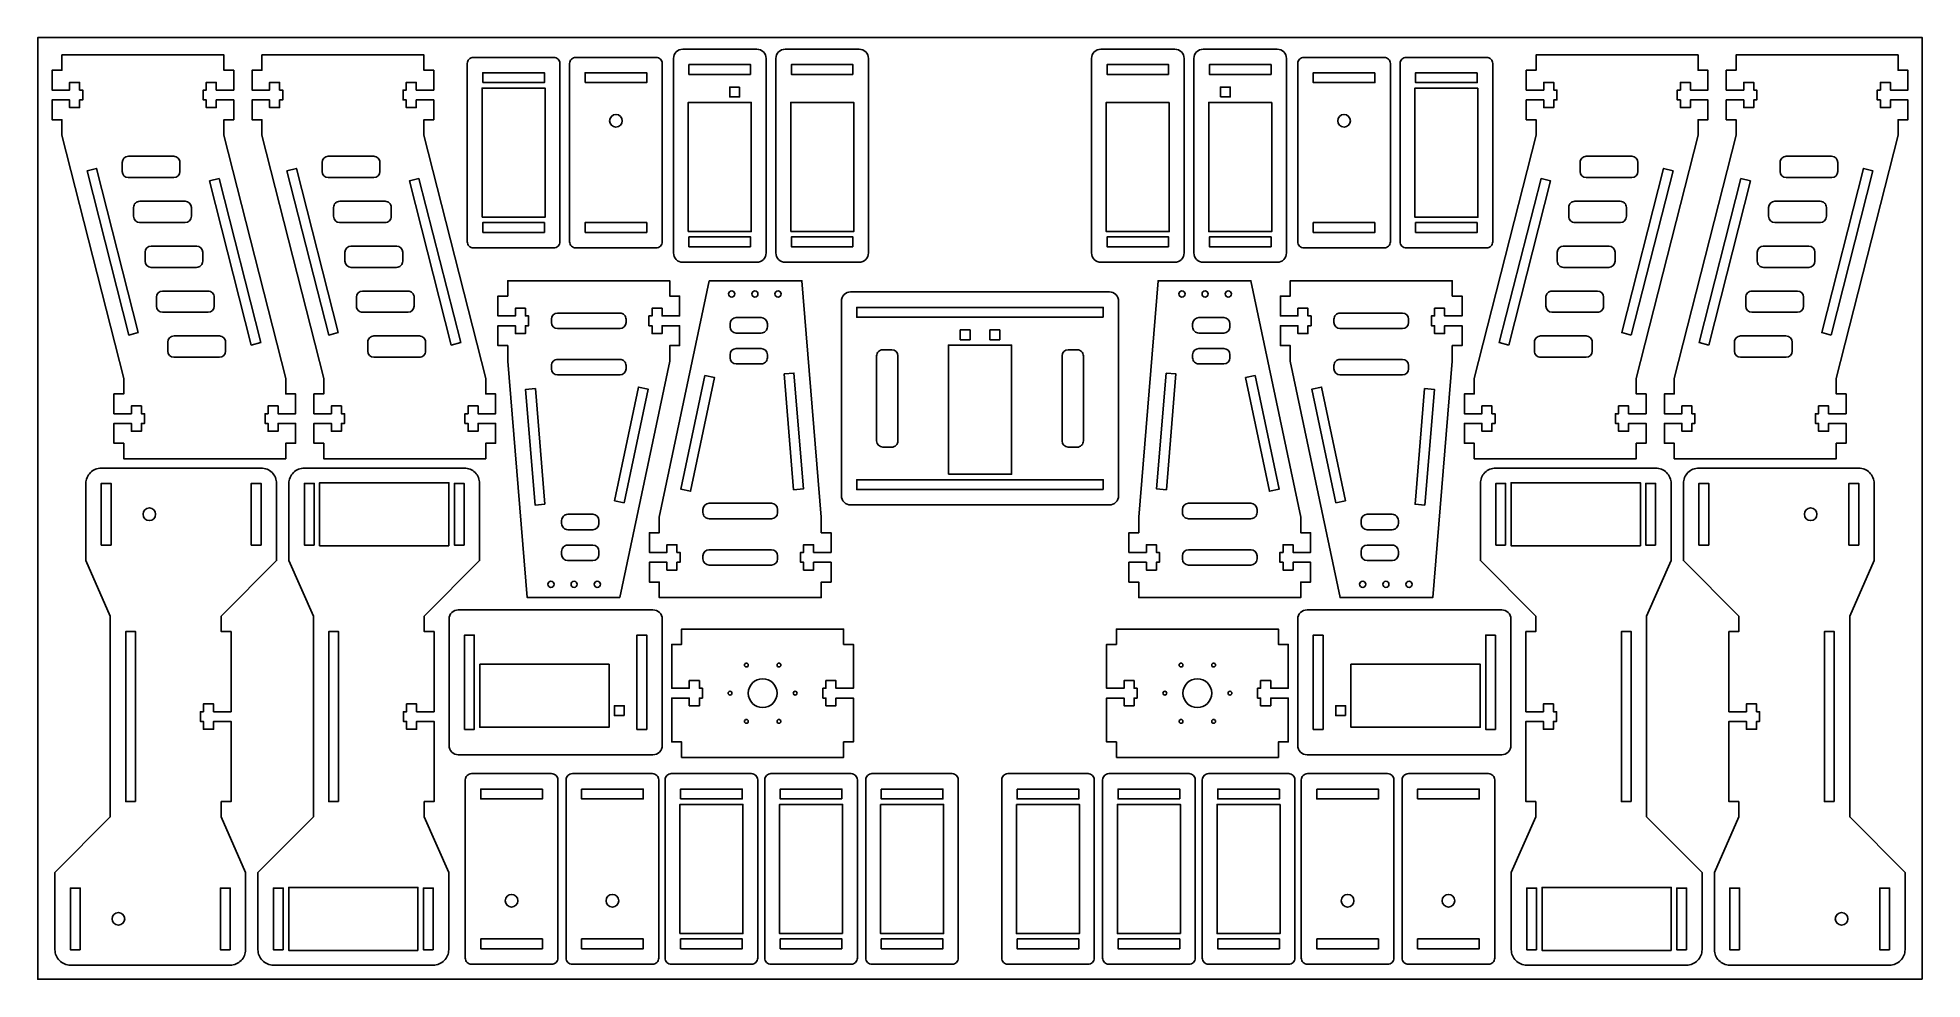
# Model space of a CAD drawing. Extents: x -305 to 305, y -151 to 154.
import ezdxf

# ---------------------------------------------------------------- set-up
doc = ezdxf.new("R2010")
doc.units = 0
doc.layers.add('WHITE', color=1, linetype='CONTINUOUS')

msp = doc.modelspace()

# ---------------------------------------------------------------- linework, layer by layer
at = {"layer": 'WHITE'}
for points in [[(304.8, -150.81), (-304.8, -150.81), (-304.8, 153.99), (304.8, 153.99)], [(-296.95, 122.43), (-276.95, 43.7), (-276.95, 38.7), (-280.12, 38.7), (-280.12, 32.28), (-274.48, 32.28), (-274.48, 34.78), (-271.23, 34.78), (-271.23, 32.28), (-270.23, 32.28), (-270.23, 29.11), (-271.23, 29.11), (-271.23, 26.61), (-274.48, 26.61), (-274.48, 29.11), (-280.12, 29.11), (-280.12, 22.7), (-276.95, 22.7), (-276.95, 17.7), (-224.55, 17.7), (-224.55, 22.7), (-221.37, 22.7), (-221.37, 29.11), (-227.02, 29.11), (-227.02, 26.61), (-230.27, 26.61), (-230.27, 29.11), (-231.27, 29.11), (-231.27, 32.28), (-230.27, 32.28), (-230.27, 34.78), (-227.02, 34.78), (-227.02, 32.28), (-221.37, 32.28), (-221.37, 38.7), (-224.55, 38.7), (-224.55, 43.7), (-244.55, 122.43), (-244.55, 127.43), (-241.37, 127.43), (-241.37, 133.85), (-247.02, 133.85), (-247.02, 131.35), (-250.27, 131.35), (-250.27, 133.85), (-251.27, 133.85), (-251.27, 137.02), (-250.27, 137.02), (-250.27, 139.52), (-247.02, 139.52), (-247.02, 137.02), (-241.37, 137.02), (-241.37, 143.43), (-244.55, 143.43), (-244.55, 148.43), (-296.95, 148.43), (-296.95, 143.43), (-300.12, 143.43), (-300.12, 137.02), (-294.48, 137.02), (-294.48, 139.52), (-291.23, 139.52), (-291.23, 137.02), (-290.23, 137.02), (-290.23, 133.85), (-291.23, 133.85), (-291.23, 131.35), (-294.48, 131.35), (-294.48, 133.85), (-300.12, 133.85), (-300.12, 127.43), (-296.95, 127.43)], [(-232.27, 122.43), (-212.27, 43.7), (-212.27, 38.7), (-215.45, 38.7), (-215.45, 32.28), (-209.8, 32.28), (-209.8, 34.78), (-206.55, 34.78), (-206.55, 32.28), (-205.55, 32.28), (-205.55, 29.11), (-206.55, 29.11), (-206.55, 26.61), (-209.8, 26.61), (-209.8, 29.11), (-215.45, 29.11), (-215.45, 22.7), (-212.27, 22.7), (-212.27, 17.7), (-159.87, 17.7), (-159.87, 22.7), (-156.7, 22.7), (-156.7, 29.11), (-162.35, 29.11), (-162.35, 26.61), (-165.6, 26.61), (-165.6, 29.11), (-166.6, 29.11), (-166.6, 32.28), (-165.6, 32.28), (-165.6, 34.78), (-162.35, 34.78), (-162.35, 32.28), (-156.7, 32.28), (-156.7, 38.7), (-159.87, 38.7), (-159.87, 43.7), (-179.87, 122.43), (-179.87, 127.43), (-176.7, 127.43), (-176.7, 133.85), (-182.35, 133.85), (-182.35, 131.35), (-185.6, 131.35), (-185.6, 133.85), (-186.6, 133.85), (-186.6, 137.02), (-185.6, 137.02), (-185.6, 139.52), (-182.35, 139.52), (-182.35, 137.02), (-176.7, 137.02), (-176.7, 143.43), (-179.87, 143.43), (-179.87, 148.43), (-232.27, 148.43), (-232.27, 143.43), (-235.45, 143.43), (-235.45, 137.02), (-229.8, 137.02), (-229.8, 139.52), (-226.55, 139.52), (-226.55, 137.02), (-225.55, 137.02), (-225.55, 133.85), (-226.55, 133.85), (-226.55, 131.35), (-229.8, 131.35), (-229.8, 133.85), (-235.45, 133.85), (-235.45, 127.43), (-232.27, 127.43)], [(212.27, 43.7), (232.27, 122.43), (232.27, 127.43), (235.45, 127.43), (235.45, 133.85), (229.8, 133.85), (229.8, 131.35), (226.55, 131.35), (226.55, 133.85), (225.55, 133.85), (225.55, 137.02), (226.55, 137.02), (226.55, 139.52), (229.8, 139.52), (229.8, 137.02), (235.45, 137.02), (235.45, 143.43), (232.27, 143.43), (232.27, 148.43), (179.87, 148.43), (179.87, 143.43), (176.7, 143.43), (176.7, 137.02), (182.35, 137.02), (182.35, 139.52), (185.6, 139.52), (185.6, 137.02), (186.6, 137.02), (186.6, 133.85), (185.6, 133.85), (185.6, 131.35), (182.35, 131.35), (182.35, 133.85), (176.7, 133.85), (176.7, 127.43), (179.87, 127.43), (179.87, 122.43), (159.87, 43.7), (159.87, 38.7), (156.7, 38.7), (156.7, 32.28), (162.35, 32.28), (162.35, 34.78), (165.6, 34.78), (165.6, 32.28), (166.6, 32.28), (166.6, 29.11), (165.6, 29.11), (165.6, 26.61), (162.35, 26.61), (162.35, 29.11), (156.7, 29.11), (156.7, 22.7), (159.87, 22.7), (159.87, 17.7), (212.27, 17.7), (212.27, 22.7), (215.45, 22.7), (215.45, 29.11), (209.8, 29.11), (209.8, 26.61), (206.55, 26.61), (206.55, 29.11), (205.55, 29.11), (205.55, 32.28), (206.55, 32.28), (206.55, 34.78), (209.8, 34.78), (209.8, 32.28), (215.45, 32.28), (215.45, 38.7), (212.27, 38.7)], [(276.95, 43.7), (296.95, 122.43), (296.95, 127.43), (300.12, 127.43), (300.12, 133.85), (294.48, 133.85), (294.48, 131.35), (291.23, 131.35), (291.23, 133.85), (290.23, 133.85), (290.23, 137.02), (291.23, 137.02), (291.23, 139.52), (294.48, 139.52), (294.48, 137.02), (300.12, 137.02), (300.12, 143.43), (296.95, 143.43), (296.95, 148.43), (244.55, 148.43), (244.55, 143.43), (241.37, 143.43), (241.37, 137.02), (247.02, 137.02), (247.02, 139.52), (250.27, 139.52), (250.27, 137.02), (251.27, 137.02), (251.27, 133.85), (250.27, 133.85), (250.27, 131.35), (247.02, 131.35), (247.02, 133.85), (241.37, 133.85), (241.37, 127.43), (244.55, 127.43), (244.55, 122.43), (224.55, 43.7), (224.55, 38.7), (221.37, 38.7), (221.37, 32.28), (227.02, 32.28), (227.02, 34.78), (230.27, 34.78), (230.27, 32.28), (231.27, 32.28), (231.27, 29.11), (230.27, 29.11), (230.27, 26.61), (227.02, 26.61), (227.02, 29.11), (221.37, 29.11), (221.37, 22.7), (224.55, 22.7), (224.55, 17.7), (276.95, 17.7), (276.95, 22.7), (280.12, 22.7), (280.12, 29.11), (274.48, 29.11), (274.48, 26.61), (271.23, 26.61), (271.23, 29.11), (270.23, 29.11), (270.23, 32.28), (271.23, 32.28), (271.23, 34.78), (274.48, 34.78), (274.48, 32.28), (280.12, 32.28), (280.12, 38.7), (276.95, 38.7)], [(-160.86, 139.45), (-160.86, 142.62), (-140.91, 142.62), (-140.91, 139.45)], [(-127.74, 139.45), (-127.74, 142.62), (-107.8, 142.62), (-107.8, 139.45)], [(-74.19, 142.09), (-94.13, 142.09), (-94.13, 145.26), (-74.19, 145.26)], [(-41.08, 142.09), (-61.02, 142.09), (-61.02, 145.26), (-41.08, 145.26)], [(61.02, 142.09), (41.08, 142.09), (41.08, 145.26), (61.02, 145.26)], [(94.13, 142.09), (74.19, 142.09), (74.19, 145.26), (94.13, 145.26)], [(127.74, 142.62), (127.74, 139.45), (107.8, 139.45), (107.8, 142.62)], [(160.86, 142.62), (160.86, 139.45), (140.91, 139.45), (140.91, 142.62)], [(-161.08, 95.87), (-161.08, 137.69), (-140.69, 137.69), (-140.69, 95.87)], [(-77.77, 137.98), (-77.77, 134.81), (-80.95, 134.81), (-80.95, 137.98)], [(77.77, 134.81), (77.77, 137.98), (80.95, 137.98), (80.95, 134.81)], [(161.08, 137.69), (161.08, 95.87), (140.69, 95.87), (140.69, 137.69)], [(-94.36, 91.23), (-94.36, 133.05), (-73.97, 133.05), (-73.97, 91.23)], [(-61.24, 91.23), (-61.24, 133.05), (-40.86, 133.05), (-40.86, 91.23)], [(61.24, 133.05), (61.24, 91.23), (40.86, 91.23), (40.86, 133.05)], [(94.36, 133.05), (94.36, 91.23), (73.97, 91.23), (73.97, 133.05)], [(-272.28, 58.51), (-275.35, 57.73), (-288.85, 110.86), (-285.77, 111.64)], [(-207.6, 58.51), (-210.68, 57.73), (-224.17, 110.86), (-221.1, 111.64)], [(210.68, 57.73), (207.6, 58.51), (221.1, 111.64), (224.17, 110.86)], [(275.35, 57.73), (272.28, 58.51), (285.77, 111.64), (288.85, 110.86)], [(-232.65, 55.27), (-235.73, 54.49), (-249.22, 107.62), (-246.14, 108.4)], [(-167.97, 55.27), (-171.05, 54.49), (-184.54, 107.62), (-181.47, 108.4)], [(171.05, 54.49), (167.97, 55.27), (181.47, 108.4), (184.54, 107.62)], [(235.73, 54.49), (232.65, 55.27), (246.14, 108.4), (249.22, 107.62)], [(-160.86, 90.94), (-160.86, 94.11), (-140.91, 94.11), (-140.91, 90.94)], [(-127.74, 90.94), (-127.74, 94.11), (-107.8, 94.11), (-107.8, 90.94)], [(127.74, 94.11), (127.74, 90.94), (107.8, 90.94), (107.8, 94.11)], [(160.86, 94.11), (160.86, 90.94), (140.91, 90.94), (140.91, 94.11)], [(-74.19, 86.3), (-94.13, 86.3), (-94.13, 89.47), (-74.19, 89.47)], [(-41.08, 86.3), (-61.02, 86.3), (-61.02, 89.47), (-41.08, 89.47)], [(61.02, 86.3), (41.08, 86.3), (41.08, 89.47), (61.02, 89.47)], [(94.13, 86.3), (74.19, 86.3), (74.19, 89.47), (94.13, 89.47)], [(-116.46, -27.24), (-100.35, 49.32), (-100.35, 54.32), (-97.17, 54.32), (-97.17, 60.73), (-102.82, 60.73), (-102.82, 58.23), (-106.07, 58.23), (-106.07, 60.73), (-107.07, 60.73), (-107.07, 63.91), (-106.07, 63.91), (-106.07, 66.41), (-102.82, 66.41), (-102.82, 63.91), (-97.17, 63.91), (-97.17, 70.32), (-100.35, 70.32), (-100.35, 75.32), (-152.75, 75.32), (-152.75, 70.32), (-155.92, 70.32), (-155.92, 63.91), (-150.27, 63.91), (-150.27, 66.41), (-147.02, 66.41), (-147.02, 63.91), (-146.02, 63.91), (-146.02, 60.73), (-147.02, 60.73), (-147.02, 58.23), (-150.27, 58.23), (-150.27, 60.73), (-155.92, 60.73), (-155.92, 54.32), (-152.75, 54.32), (-152.75, 49.32), (-146.46, -27.24)], [(-87.62, 75.32), (-103.74, -1.24), (-103.74, -6.24), (-106.92, -6.24), (-106.92, -12.65), (-101.27, -12.65), (-101.27, -10.15), (-98.02, -10.15), (-98.02, -12.65), (-97.02, -12.65), (-97.02, -15.83), (-98.02, -15.83), (-98.02, -18.33), (-101.27, -18.33), (-101.27, -15.83), (-106.92, -15.83), (-106.92, -22.24), (-103.74, -22.24), (-103.74, -27.24), (-51.34, -27.24), (-51.34, -22.24), (-48.17, -22.24), (-48.17, -15.83), (-53.81, -15.83), (-53.81, -18.33), (-57.06, -18.33), (-57.06, -15.83), (-58.06, -15.83), (-58.06, -12.65), (-57.06, -12.65), (-57.06, -10.15), (-53.81, -10.15), (-53.81, -12.65), (-48.17, -12.65), (-48.17, -6.24), (-51.34, -6.24), (-51.34, -1.24), (-57.62, 75.32)], [(103.74, -1.24), (87.62, 75.32), (57.62, 75.32), (51.34, -1.24), (51.34, -6.24), (48.17, -6.24), (48.17, -12.65), (53.81, -12.65), (53.81, -10.15), (57.06, -10.15), (57.06, -12.65), (58.06, -12.65), (58.06, -15.83), (57.06, -15.83), (57.06, -18.33), (53.81, -18.33), (53.81, -15.83), (48.17, -15.83), (48.17, -22.24), (51.34, -22.24), (51.34, -27.24), (103.74, -27.24), (103.74, -22.24), (106.92, -22.24), (106.92, -15.83), (101.27, -15.83), (101.27, -18.33), (98.02, -18.33), (98.02, -15.83), (97.02, -15.83), (97.02, -12.65), (98.02, -12.65), (98.02, -10.15), (101.27, -10.15), (101.27, -12.65), (106.92, -12.65), (106.92, -6.24), (103.74, -6.24)], [(100.35, 49.32), (116.46, -27.24), (146.46, -27.24), (152.75, 49.32), (152.75, 54.32), (155.92, 54.32), (155.92, 60.73), (150.27, 60.73), (150.27, 58.23), (147.02, 58.23), (147.02, 60.73), (146.02, 60.73), (146.02, 63.91), (147.02, 63.91), (147.02, 66.41), (150.27, 66.41), (150.27, 63.91), (155.92, 63.91), (155.92, 70.32), (152.75, 70.32), (152.75, 75.32), (100.35, 75.32), (100.35, 70.32), (97.17, 70.32), (97.17, 63.91), (102.82, 63.91), (102.82, 66.41), (106.07, 66.41), (106.07, 63.91), (107.07, 63.91), (107.07, 60.73), (106.07, 60.73), (106.07, 58.23), (102.82, 58.23), (102.82, 60.73), (97.17, 60.73), (97.17, 54.32), (100.35, 54.32)], [(39.85, 63.51), (-39.85, 63.51), (-39.85, 66.69), (39.85, 66.69)], [(-3.21, 56.23), (-6.39, 56.23), (-6.39, 59.41), (-3.21, 59.41)], [(6.39, 56.23), (3.21, 56.23), (3.21, 59.41), (6.39, 59.41)], [(-10.19, 12.66), (-10.19, 54.48), (10.19, 54.48), (10.19, 12.66)], [(-88.98, 44.62), (-85.87, 43.96), (-93.61, 7.18), (-96.72, 7.84)], [(-63.35, 45.14), (-60.19, 45.4), (-57.11, 7.94), (-60.28, 7.68)], [(60.19, 45.4), (63.35, 45.14), (60.28, 7.68), (57.11, 7.94)], [(85.87, 43.96), (88.98, 44.62), (96.72, 7.84), (93.61, 7.18)], [(-140.74, 2.95), (-143.9, 2.69), (-146.98, 40.15), (-143.81, 40.41)], [(-115.11, 3.47), (-118.22, 4.12), (-110.47, 40.9), (-107.37, 40.25)], [(118.22, 4.12), (115.11, 3.47), (107.37, 40.25), (110.47, 40.9)], [(143.9, 2.69), (140.74, 2.95), (143.81, 40.41), (146.98, 40.15)], [(-281.04, -10.26), (-284.22, -10.26), (-284.22, 9.68), (-281.04, 9.68)], [(-232.54, -10.26), (-235.71, -10.26), (-235.71, 9.68), (-232.54, 9.68)], [(-215.36, -10.26), (-218.54, -10.26), (-218.54, 9.68), (-215.36, 9.68)], [(-171.79, -10.49), (-213.61, -10.49), (-213.61, 9.9), (-171.79, 9.9)], [(-166.86, -10.26), (-170.03, -10.26), (-170.03, 9.68), (-166.86, 9.68)], [(39.85, 7.73), (-39.85, 7.73), (-39.85, 10.9), (39.85, 10.9)], [(170.03, -10.26), (166.86, -10.26), (166.86, 9.68), (170.03, 9.68)], [(213.61, -10.49), (171.79, -10.49), (171.79, 9.9), (213.61, 9.9)], [(218.54, -10.26), (215.36, -10.26), (215.36, 9.68), (218.54, 9.68)], [(235.71, -10.26), (232.54, -10.26), (232.54, 9.68), (235.71, 9.68)], [(284.22, -10.26), (281.04, -10.26), (281.04, 9.68), (284.22, 9.68)], [(-273.13, -93.26), (-276.31, -93.26), (-276.31, -38.26), (-273.13, -38.26)], [(-207.45, -93.26), (-210.63, -93.26), (-210.63, -38.26), (-207.45, -38.26)], [(-166.74, -69.94), (-166.74, -39.4), (-163.57, -39.4), (-163.57, -69.94)], [(-110.96, -69.94), (-110.96, -39.4), (-107.78, -39.4), (-107.78, -69.94)], [(-96.5, -78.96), (-44.11, -78.96), (-44.11, -73.96), (-40.93, -73.96), (-40.93, -59.78), (-46.58, -59.78), (-46.58, -62.28), (-49.83, -62.28), (-49.83, -59.78), (-50.83, -59.78), (-50.83, -56.61), (-49.83, -56.61), (-49.83, -54.11), (-46.58, -54.11), (-46.58, -56.61), (-40.93, -56.61), (-40.93, -42.43), (-44.11, -42.43), (-44.11, -37.43), (-96.5, -37.43), (-96.5, -42.43), (-99.68, -42.43), (-99.68, -56.61), (-94.03, -56.61), (-94.03, -54.11), (-90.78, -54.11), (-90.78, -56.61), (-89.78, -56.61), (-89.78, -59.78), (-90.78, -59.78), (-90.78, -62.28), (-94.03, -62.28), (-94.03, -59.78), (-99.68, -59.78), (-99.68, -73.96), (-96.5, -73.96)], [(44.11, -78.96), (96.5, -78.96), (96.5, -73.96), (99.68, -73.96), (99.68, -59.78), (94.03, -59.78), (94.03, -62.28), (90.78, -62.28), (90.78, -59.78), (89.78, -59.78), (89.78, -56.61), (90.78, -56.61), (90.78, -54.11), (94.03, -54.11), (94.03, -56.61), (99.68, -56.61), (99.68, -42.43), (96.5, -42.43), (96.5, -37.43), (44.11, -37.43), (44.11, -42.43), (40.93, -42.43), (40.93, -56.61), (46.58, -56.61), (46.58, -54.11), (49.83, -54.11), (49.83, -56.61), (50.83, -56.61), (50.83, -59.78), (49.83, -59.78), (49.83, -62.28), (46.58, -62.28), (46.58, -59.78), (40.93, -59.78), (40.93, -73.96), (44.11, -73.96)], [(110.96, -39.4), (110.96, -69.94), (107.78, -69.94), (107.78, -39.4)], [(166.74, -39.4), (166.74, -69.94), (163.57, -69.94), (163.57, -39.4)], [(210.63, -93.26), (207.45, -93.26), (207.45, -38.26), (210.63, -38.26)], [(276.31, -93.26), (273.13, -93.26), (273.13, -38.26), (276.31, -38.26)], [(-161.81, -48.83), (-119.99, -48.83), (-119.99, -69.22), (-161.81, -69.22)], [(119.99, -48.83), (161.81, -48.83), (161.81, -69.22), (119.99, -69.22)], [(-115.06, -65.42), (-118.24, -65.42), (-118.24, -62.24), (-115.06, -62.24)], [(118.24, -65.42), (115.06, -65.42), (115.06, -62.24), (118.24, -62.24)], [(-141.56, -89.24), (-141.56, -92.42), (-161.5, -92.42), (-161.5, -89.24)], [(-128.86, -89.24), (-108.92, -89.24), (-108.92, -92.42), (-128.86, -92.42)], [(-96.85, -92.42), (-96.85, -89.24), (-76.91, -89.24), (-76.91, -92.42)], [(-44.67, -92.42), (-64.61, -92.42), (-64.61, -89.24), (-44.67, -89.24)], [(-31.95, -89.24), (-12.01, -89.24), (-12.01, -92.42), (-31.95, -92.42)], [(12.01, -89.24), (31.95, -89.24), (31.95, -92.42), (12.01, -92.42)], [(64.61, -92.42), (44.67, -92.42), (44.67, -89.24), (64.61, -89.24)], [(96.85, -89.24), (96.85, -92.42), (76.91, -92.42), (76.91, -89.24)], [(108.92, -89.24), (128.86, -89.24), (128.86, -92.42), (108.92, -92.42)], [(141.56, -92.42), (141.56, -89.24), (161.5, -89.24), (161.5, -92.42)], [(-97.08, -135.99), (-97.08, -94.17), (-76.69, -94.17), (-76.69, -135.99)], [(-44.44, -135.99), (-64.83, -135.99), (-64.83, -94.17), (-44.44, -94.17)], [(-32.17, -94.17), (-11.78, -94.17), (-11.78, -135.99), (-32.17, -135.99)], [(11.78, -94.17), (32.17, -94.17), (32.17, -135.99), (11.78, -135.99)], [(64.83, -135.99), (44.44, -135.99), (44.44, -94.17), (64.83, -94.17)], [(97.08, -94.17), (97.08, -135.99), (76.69, -135.99), (76.69, -94.17)], [(-291.04, -141.21), (-294.22, -141.21), (-294.22, -121.26), (-291.04, -121.26)], [(-242.54, -141.21), (-245.71, -141.21), (-245.71, -121.26), (-242.54, -121.26)], [(-225.36, -141.21), (-228.54, -141.21), (-228.54, -121.26), (-225.36, -121.26)], [(-181.79, -141.43), (-223.61, -141.43), (-223.61, -121.04), (-181.79, -121.04)], [(-176.86, -141.21), (-180.03, -141.21), (-180.03, -121.26), (-176.86, -121.26)], [(180.03, -141.21), (176.86, -141.21), (176.86, -121.26), (180.03, -121.26)], [(223.61, -141.43), (181.79, -141.43), (181.79, -121.04), (223.61, -121.04)], [(228.54, -141.21), (225.36, -141.21), (225.36, -121.26), (228.54, -121.26)], [(245.71, -141.21), (242.54, -141.21), (242.54, -121.26), (245.71, -121.26)], [(294.22, -141.21), (291.04, -141.21), (291.04, -121.26), (294.22, -121.26)], [(-141.56, -137.75), (-141.56, -140.92), (-161.5, -140.92), (-161.5, -137.75)], [(-128.86, -137.75), (-108.92, -137.75), (-108.92, -140.92), (-128.86, -140.92)], [(-96.85, -140.92), (-96.85, -137.75), (-76.91, -137.75), (-76.91, -140.92)], [(-44.67, -140.92), (-64.61, -140.92), (-64.61, -137.75), (-44.67, -137.75)], [(-31.95, -137.75), (-12.01, -137.75), (-12.01, -140.92), (-31.95, -140.92)], [(12.01, -137.75), (31.95, -137.75), (31.95, -140.92), (12.01, -140.92)], [(64.61, -140.92), (44.67, -140.92), (44.67, -137.75), (64.61, -137.75)], [(96.85, -137.75), (96.85, -140.92), (76.91, -140.92), (76.91, -137.75)], [(108.92, -137.75), (128.86, -137.75), (128.86, -140.92), (108.92, -140.92)], [(141.56, -140.92), (141.56, -137.75), (161.5, -137.75), (161.5, -140.92)]]:
    msp.add_lwpolyline(points, close=True, dxfattribs=at)
for points in [[(-135.91, 87.94), (-135.91, 145.62, 0.414214), (-137.91, 147.62), (-163.86, 147.62, 0.414214), (-165.86, 145.62), (-165.86, 87.94, 0.414214), (-163.86, 85.94), (-137.91, 85.94, 0.414214)], [(-102.8, 87.94), (-102.8, 145.62, 0.414214), (-104.8, 147.62), (-130.74, 147.62, 0.414214), (-132.74, 145.62), (-132.74, 87.94, 0.414214), (-130.74, 85.94), (-104.8, 85.94, 0.414214)], [(-96.13, 81.3), (-72.19, 81.3, 0.414214), (-69.19, 84.3), (-69.19, 147.26, 0.414214), (-72.19, 150.26), (-96.13, 150.26, 0.414214), (-99.13, 147.26), (-99.13, 84.3, 0.414214)], [(-63.02, 81.3), (-39.08, 81.3, 0.414214), (-36.08, 84.3), (-36.08, 147.26, 0.414214), (-39.08, 150.26), (-63.02, 150.26, 0.414214), (-66.02, 147.26), (-66.02, 84.3, 0.414214)], [(39.08, 81.3), (63.02, 81.3, 0.414214), (66.02, 84.3), (66.02, 147.26, 0.414214), (63.02, 150.26), (39.08, 150.26, 0.414214), (36.08, 147.26), (36.08, 84.3, 0.414214)], [(72.19, 81.3), (96.13, 81.3, 0.414214), (99.13, 84.3), (99.13, 147.26, 0.414214), (96.13, 150.26), (72.19, 150.26, 0.414214), (69.19, 147.26), (69.19, 84.3, 0.414214)], [(102.8, 145.62), (102.8, 87.94, 0.414214), (104.8, 85.94), (130.74, 85.94, 0.414214), (132.74, 87.94), (132.74, 145.62, 0.414214), (130.74, 147.62), (104.8, 147.62, 0.414214)], [(135.91, 145.62), (135.91, 87.94, 0.414214), (137.91, 85.94), (163.86, 85.94, 0.414214), (165.86, 87.94), (165.86, 145.62, 0.414214), (163.86, 147.62), (137.91, 147.62, 0.414214)], [(-277.47, 110.7), (-277.47, 113.58, -0.414213), (-275.47, 115.58), (-260.79, 115.58, -0.414214), (-258.79, 113.58), (-258.79, 110.7, -0.414213), (-260.79, 108.7), (-275.47, 108.7, -0.414213)], [(-212.8, 110.7), (-212.8, 113.58, -0.414213), (-210.8, 115.58), (-196.12, 115.58, -0.414214), (-194.12, 113.58), (-194.12, 110.7, -0.414213), (-196.12, 108.7), (-210.8, 108.7, -0.414213)], [(212.8, 113.58), (212.8, 110.7, -0.414213), (210.8, 108.7), (196.12, 108.7, -0.414213), (194.12, 110.7), (194.12, 113.58, -0.414214), (196.12, 115.58), (210.8, 115.58, -0.414213)], [(277.47, 113.58), (277.47, 110.7, -0.414213), (275.47, 108.7), (260.79, 108.7, -0.414213), (258.79, 110.7), (258.79, 113.58, -0.414214), (260.79, 115.58), (275.47, 115.58, -0.414213)], [(-273.78, 96.16), (-273.78, 99.04, -0.414214), (-271.78, 101.04), (-257.1, 101.04, -0.414213), (-255.1, 99.04), (-255.1, 96.16, -0.414213), (-257.1, 94.16), (-271.78, 94.16, -0.414213)], [(-209.1, 96.16), (-209.1, 99.04, -0.414214), (-207.1, 101.04), (-192.43, 101.04, -0.414214), (-190.43, 99.04), (-190.43, 96.16, -0.414214), (-192.43, 94.16), (-207.1, 94.16, -0.414213)], [(209.1, 99.04), (209.1, 96.16, -0.414213), (207.1, 94.16), (192.43, 94.16, -0.414214), (190.43, 96.16), (190.43, 99.04, -0.414214), (192.43, 101.04), (207.1, 101.04, -0.414214)], [(273.78, 99.04), (273.78, 96.16, -0.414213), (271.78, 94.16), (257.1, 94.16, -0.414213), (255.1, 96.16), (255.1, 99.04, -0.414213), (257.1, 101.04), (271.78, 101.04, -0.414214)], [(-270.09, 81.63), (-270.09, 84.51, -0.414213), (-268.09, 86.51), (-253.41, 86.51, -0.414213), (-251.41, 84.51), (-251.41, 81.63, -0.414214), (-253.41, 79.63), (-268.09, 79.63, -0.414213)], [(-205.41, 81.63), (-205.41, 84.51, -0.414213), (-203.41, 86.51), (-188.73, 86.51, -0.414213), (-186.73, 84.51), (-186.73, 81.63, -0.414214), (-188.73, 79.63), (-203.41, 79.63, -0.414213)], [(205.41, 84.51), (205.41, 81.63, -0.414213), (203.41, 79.63), (188.73, 79.63, -0.414214), (186.73, 81.63), (186.73, 84.51, -0.414213), (188.73, 86.51), (203.41, 86.51, -0.414213)], [(270.09, 84.51), (270.09, 81.63, -0.414213), (268.09, 79.63), (253.41, 79.63, -0.414214), (251.41, 81.63), (251.41, 84.51, -0.414213), (253.41, 86.51), (268.09, 86.51, -0.414213)], [(-266.39, 67.09), (-266.39, 69.97, -0.414213), (-264.39, 71.97), (-249.72, 71.97, -0.414214), (-247.72, 69.97), (-247.72, 67.09, -0.414213), (-249.72, 65.09), (-264.39, 65.09, -0.414213)], [(-201.72, 67.09), (-201.72, 69.97, -0.414213), (-199.72, 71.97), (-185.04, 71.97, -0.414214), (-183.04, 69.97), (-183.04, 67.09, -0.414213), (-185.04, 65.09), (-199.72, 65.09, -0.414214)], [(-41.85, 2.73), (41.85, 2.73, 0.414214), (44.85, 5.73), (44.85, 68.69, 0.414214), (41.85, 71.69), (-41.85, 71.69, 0.414214), (-44.85, 68.69), (-44.85, 5.73, 0.414214)], [(201.72, 69.97), (201.72, 67.09, -0.414214), (199.72, 65.09), (185.04, 65.09, -0.414213), (183.04, 67.09), (183.04, 69.97, -0.414214), (185.04, 71.97), (199.72, 71.97, -0.414213)], [(266.39, 69.97), (266.39, 67.09, -0.414213), (264.39, 65.09), (249.72, 65.09, -0.414213), (247.72, 67.09), (247.72, 69.97, -0.414214), (249.72, 71.97), (264.39, 71.97, -0.414213)], [(-114.47, 62.82), (-114.47, 61.82, -0.414213), (-116.47, 59.82), (-136.63, 59.82, -0.414213), (-138.63, 61.82), (-138.63, 62.82, -0.414213), (-136.63, 64.82), (-116.47, 64.82, -0.414214)], [(-80.85, 60.37), (-80.85, 61.37, -0.414213), (-78.85, 63.37), (-70.77, 63.37, -0.414213), (-68.77, 61.37), (-68.77, 60.37, -0.414214), (-70.77, 58.37), (-78.85, 58.37, -0.414213)], [(80.85, 61.37), (80.85, 60.37, -0.414213), (78.85, 58.37), (70.77, 58.37, -0.414214), (68.77, 60.37), (68.77, 61.37, -0.414213), (70.77, 63.37), (78.85, 63.37, -0.414213)], [(114.47, 61.82), (114.47, 62.82, -0.414214), (116.47, 64.82), (136.63, 64.82, -0.414213), (138.63, 62.82), (138.63, 61.82, -0.414213), (136.63, 59.82), (116.47, 59.82, -0.414213)], [(-262.7, 52.55), (-262.7, 55.43, -0.414213), (-260.7, 57.43), (-246.02, 57.43, -0.414214), (-244.02, 55.43), (-244.02, 52.55, -0.414213), (-246.02, 50.55), (-260.7, 50.55, -0.414213)], [(-198.03, 52.55), (-198.03, 55.43, -0.414214), (-196.03, 57.43), (-181.35, 57.43, -0.414214), (-179.35, 55.43), (-179.35, 52.55, -0.414214), (-181.35, 50.55), (-196.03, 50.55, -0.414213)], [(198.03, 55.43), (198.03, 52.55, -0.414213), (196.03, 50.55), (181.35, 50.55, -0.414214), (179.35, 52.55), (179.35, 55.43, -0.414214), (181.35, 57.43), (196.03, 57.43, -0.414214)], [(262.7, 55.43), (262.7, 52.55, -0.414213), (260.7, 50.55), (246.02, 50.55, -0.414213), (244.02, 52.55), (244.02, 55.43, -0.414214), (246.02, 57.43), (260.7, 57.43, -0.414213)], [(-114.47, 47.82), (-114.47, 46.82, -0.414213), (-116.47, 44.82), (-136.63, 44.82, -0.414213), (-138.63, 46.82), (-138.63, 47.82, -0.414214), (-136.63, 49.82), (-116.47, 49.82, -0.414214)], [(-80.85, 50.37), (-80.85, 51.37, -0.414213), (-78.85, 53.37), (-70.77, 53.37, -0.414213), (-68.77, 51.37), (-68.77, 50.37, -0.414214), (-70.77, 48.37), (-78.85, 48.37, -0.414213)], [(-28.56, 21.45), (-31.44, 21.45, -0.414213), (-33.44, 23.45), (-33.44, 50.96, -0.414214), (-31.44, 52.96), (-28.56, 52.96, -0.414213), (-26.56, 50.96), (-26.56, 23.45, -0.414214)], [(31.44, 21.45), (28.56, 21.45, -0.414213), (26.56, 23.45), (26.56, 50.96, -0.414213), (28.56, 52.96), (31.44, 52.96, -0.414214), (33.44, 50.96), (33.44, 23.45, -0.414214)], [(80.85, 51.37), (80.85, 50.37, -0.414213), (78.85, 48.37), (70.77, 48.37, -0.414214), (68.77, 50.37), (68.77, 51.37, -0.414213), (70.77, 53.37), (78.85, 53.37, -0.414213)], [(114.47, 46.82), (114.47, 47.82, -0.414214), (116.47, 49.82), (136.63, 49.82, -0.414213), (138.63, 47.82), (138.63, 46.82, -0.414213), (136.63, 44.82), (116.47, 44.82, -0.414213)], [(-245.45, -98.26), (-245.45, -93.26), (-242.27, -93.26), (-242.27, -67.35), (-247.92, -67.35), (-247.92, -69.85), (-251.17, -69.85), (-251.17, -67.35), (-252.17, -67.35), (-252.17, -64.18), (-251.17, -64.18), (-251.17, -61.68), (-247.92, -61.68), (-247.92, -64.18), (-242.27, -64.18), (-242.27, -38.26), (-245.45, -38.26), (-245.45, -33.26), (-227.54, -15.26), (-227.54, 9.68, 0.414214), (-232.54, 14.68), (-284.22, 14.68, 0.414214), (-289.22, 9.68), (-289.22, -15.26), (-281.31, -33.26), (-281.31, -98.26), (-299.22, -116.26), (-299.22, -141.21, 0.414214), (-294.22, -146.21), (-242.54, -146.21, 0.414214), (-237.54, -141.21), (-237.54, -116.26)], [(-179.77, -98.26), (-179.77, -93.26), (-176.59, -93.26), (-176.59, -67.35), (-182.24, -67.35), (-182.24, -69.85), (-185.49, -69.85), (-185.49, -67.35), (-186.49, -67.35), (-186.49, -64.18), (-185.49, -64.18), (-185.49, -61.68), (-182.24, -61.68), (-182.24, -64.18), (-176.59, -64.18), (-176.59, -38.26), (-179.77, -38.26), (-179.77, -33.26), (-161.86, -15.26), (-161.86, 9.68, 0.414214), (-166.86, 14.68), (-218.54, 14.68, 0.414214), (-223.54, 9.68), (-223.54, -15.26), (-215.63, -33.26), (-215.63, -98.26), (-233.54, -116.26), (-233.54, -141.21, 0.414214), (-228.54, -146.21), (-176.86, -146.21, 0.414214), (-171.86, -141.21), (-171.86, -116.26)], [(179.77, -93.26), (179.77, -98.26), (171.86, -116.26), (171.86, -141.21, 0.414214), (176.86, -146.21), (228.54, -146.21, 0.414214), (233.54, -141.21), (233.54, -116.26), (215.63, -98.26), (215.63, -33.26), (223.54, -15.26), (223.54, 9.68, 0.414214), (218.54, 14.68), (166.86, 14.68, 0.414214), (161.86, 9.68), (161.86, -15.26), (179.77, -33.26), (179.77, -38.26), (176.59, -38.26), (176.59, -64.18), (182.24, -64.18), (182.24, -61.68), (185.49, -61.68), (185.49, -64.18), (186.49, -64.18), (186.49, -67.35), (185.49, -67.35), (185.49, -69.85), (182.24, -69.85), (182.24, -67.35), (176.59, -67.35), (176.59, -93.26)], [(245.45, -93.26), (245.45, -98.26), (237.54, -116.26), (237.54, -141.21, 0.414214), (242.54, -146.21), (294.22, -146.21, 0.414214), (299.22, -141.21), (299.22, -116.26), (281.31, -98.26), (281.31, -33.26), (289.22, -15.26), (289.22, 9.68, 0.414214), (284.22, 14.68), (232.54, 14.68, 0.414214), (227.54, 9.68), (227.54, -15.26), (245.45, -33.26), (245.45, -38.26), (242.27, -38.26), (242.27, -64.18), (247.92, -64.18), (247.92, -61.68), (251.17, -61.68), (251.17, -64.18), (252.17, -64.18), (252.17, -67.35), (251.17, -67.35), (251.17, -69.85), (247.92, -69.85), (247.92, -67.35), (242.27, -67.35), (242.27, -93.26)], [(-89.62, 0.26), (-89.62, 1.26, -0.414213), (-87.62, 3.26), (-67.46, 3.26, -0.414213), (-65.46, 1.26), (-65.46, 0.26, -0.414213), (-67.46, -1.74), (-87.62, -1.74, -0.414214)], [(89.62, 1.26), (89.62, 0.26, -0.414214), (87.62, -1.74), (67.46, -1.74, -0.414214), (65.46, 0.26), (65.46, 1.26, -0.414213), (67.46, 3.26), (87.62, 3.26, -0.414213)], [(-123.24, -2.28), (-123.24, -3.28, -0.414213), (-125.24, -5.28), (-133.32, -5.28, -0.414214), (-135.32, -3.28), (-135.32, -2.28, -0.414214), (-133.32, -0.28), (-125.24, -0.28, -0.414213)], [(123.24, -3.28), (123.24, -2.28, -0.414213), (125.24, -0.28), (133.32, -0.28, -0.414214), (135.32, -2.28), (135.32, -3.28, -0.414214), (133.32, -5.28), (125.24, -5.28, -0.414213)], [(-123.24, -12.28), (-123.24, -13.28, -0.414213), (-125.24, -15.28), (-133.32, -15.28, -0.414213), (-135.32, -13.28), (-135.32, -12.28, -0.414214), (-133.32, -10.28), (-125.24, -10.28, -0.414213)], [(-89.62, -14.74), (-89.62, -13.74, -0.414213), (-87.62, -11.74), (-67.46, -11.74, -0.414213), (-65.46, -13.74), (-65.46, -14.74, -0.414213), (-67.46, -16.74), (-87.62, -16.74, -0.414213)], [(89.62, -13.74), (89.62, -14.74, -0.414213), (87.62, -16.74), (67.46, -16.74, -0.414213), (65.46, -14.74), (65.46, -13.74, -0.414213), (67.46, -11.74), (87.62, -11.74, -0.414213)], [(123.24, -13.28), (123.24, -12.28, -0.414213), (125.24, -10.28), (133.32, -10.28, -0.414214), (135.32, -12.28), (135.32, -13.28, -0.414213), (133.32, -15.28), (125.24, -15.28, -0.414213)], [(-171.74, -34.22), (-171.74, -75.12, 0.414214), (-168.74, -78.12), (-105.78, -78.12, 0.414214), (-102.78, -75.12), (-102.78, -34.22, 0.414214), (-105.78, -31.22), (-168.74, -31.22, 0.414214)], [(171.74, -75.12), (171.74, -34.22, 0.414214), (168.74, -31.22), (105.78, -31.22, 0.414214), (102.78, -34.22), (102.78, -75.12, 0.414214), (105.78, -78.12), (168.74, -78.12, 0.414214)], [(-166.5, -86.24), (-166.5, -143.92, 0.414214), (-164.5, -145.92), (-138.56, -145.92, 0.414214), (-136.56, -143.92), (-136.56, -86.24, 0.414214), (-138.56, -84.24), (-164.5, -84.24, 0.414214)], [(-103.92, -143.92), (-103.92, -86.24, 0.414214), (-105.92, -84.24), (-131.86, -84.24, 0.414214), (-133.86, -86.24), (-133.86, -143.92, 0.414214), (-131.86, -145.92), (-105.92, -145.92, 0.414214)], [(-71.91, -143.92), (-71.91, -86.24, 0.414214), (-73.91, -84.24), (-99.85, -84.24, 0.414214), (-101.85, -86.24), (-101.85, -143.92, 0.414214), (-99.85, -145.92), (-73.91, -145.92, 0.414214)], [(-69.61, -86.24), (-69.61, -143.92, 0.414214), (-67.61, -145.92), (-41.67, -145.92, 0.414214), (-39.67, -143.92), (-39.67, -86.24, 0.414214), (-41.67, -84.24), (-67.61, -84.24, 0.414214)], [(-7.01, -143.92), (-7.01, -86.24, 0.414214), (-9.01, -84.24), (-34.95, -84.24, 0.414214), (-36.95, -86.24), (-36.95, -143.92, 0.414214), (-34.95, -145.92), (-9.01, -145.92, 0.414214)], [(7.01, -86.24), (7.01, -143.92, 0.414214), (9.01, -145.92), (34.95, -145.92, 0.414214), (36.95, -143.92), (36.95, -86.24, 0.414214), (34.95, -84.24), (9.01, -84.24, 0.414214)], [(69.61, -143.92), (69.61, -86.24, 0.414214), (67.61, -84.24), (41.67, -84.24, 0.414214), (39.67, -86.24), (39.67, -143.92, 0.414214), (41.67, -145.92), (67.61, -145.92, 0.414214)], [(71.91, -86.24), (71.91, -143.92, 0.414214), (73.91, -145.92), (99.85, -145.92, 0.414214), (101.85, -143.92), (101.85, -86.24, 0.414214), (99.85, -84.24), (73.91, -84.24, 0.414214)], [(103.92, -86.24), (103.92, -143.92, 0.414214), (105.92, -145.92), (131.86, -145.92, 0.414214), (133.86, -143.92), (133.86, -86.24, 0.414214), (131.86, -84.24), (105.92, -84.24, 0.414214)], [(166.5, -143.92), (166.5, -86.24, 0.414214), (164.5, -84.24), (138.56, -84.24, 0.414214), (136.56, -86.24), (136.56, -143.92, 0.414214), (138.56, -145.92), (164.5, -145.92, 0.414214)]]:
    msp.add_lwpolyline(points, format="xyb", close=True, dxfattribs=at)
for centre, radius in [((-117.77, 127.08), 2.04), ((117.77, 127.08), 2.04), ((-80.31, 71.02), 1), ((-72.81, 71.02), 1), ((-65.31, 71.02), 1), ((65.31, 71.02), 1), ((72.81, 71.02), 1), ((80.31, 71.02), 1), ((-268.68, -0.29), 2.04), ((268.68, -0.29), 2.04), ((-138.78, -22.94), 1), ((-131.28, -22.94), 1), ((-123.78, -22.94), 1), ((123.78, -22.94), 1), ((131.28, -22.94), 1), ((138.78, -22.94), 1), ((-75.57, -49.08), 0.62), ((-65.04, -49.08), 0.62), ((65.04, -49.08), 0.62), ((75.57, -49.08), 0.62), ((-70.31, -58.19), 4.66), ((70.31, -58.19), 4.66), ((-80.84, -58.19), 0.62), ((-59.78, -58.19), 0.62), ((59.78, -58.19), 0.62), ((80.84, -58.19), 0.62), ((-75.57, -67.31), 0.62), ((-65.04, -67.31), 0.62), ((65.04, -67.31), 0.62), ((75.57, -67.31), 0.62), ((-151.53, -125.38), 2.04), ((-118.89, -125.38), 2.04), ((118.89, -125.38), 2.04), ((151.53, -125.38), 2.04), ((-278.68, -131.23), 2.04), ((278.68, -131.23), 2.04)]:
    msp.add_circle(centre, radius, dxfattribs=at)

doc.saveas('drawing.dxf')
